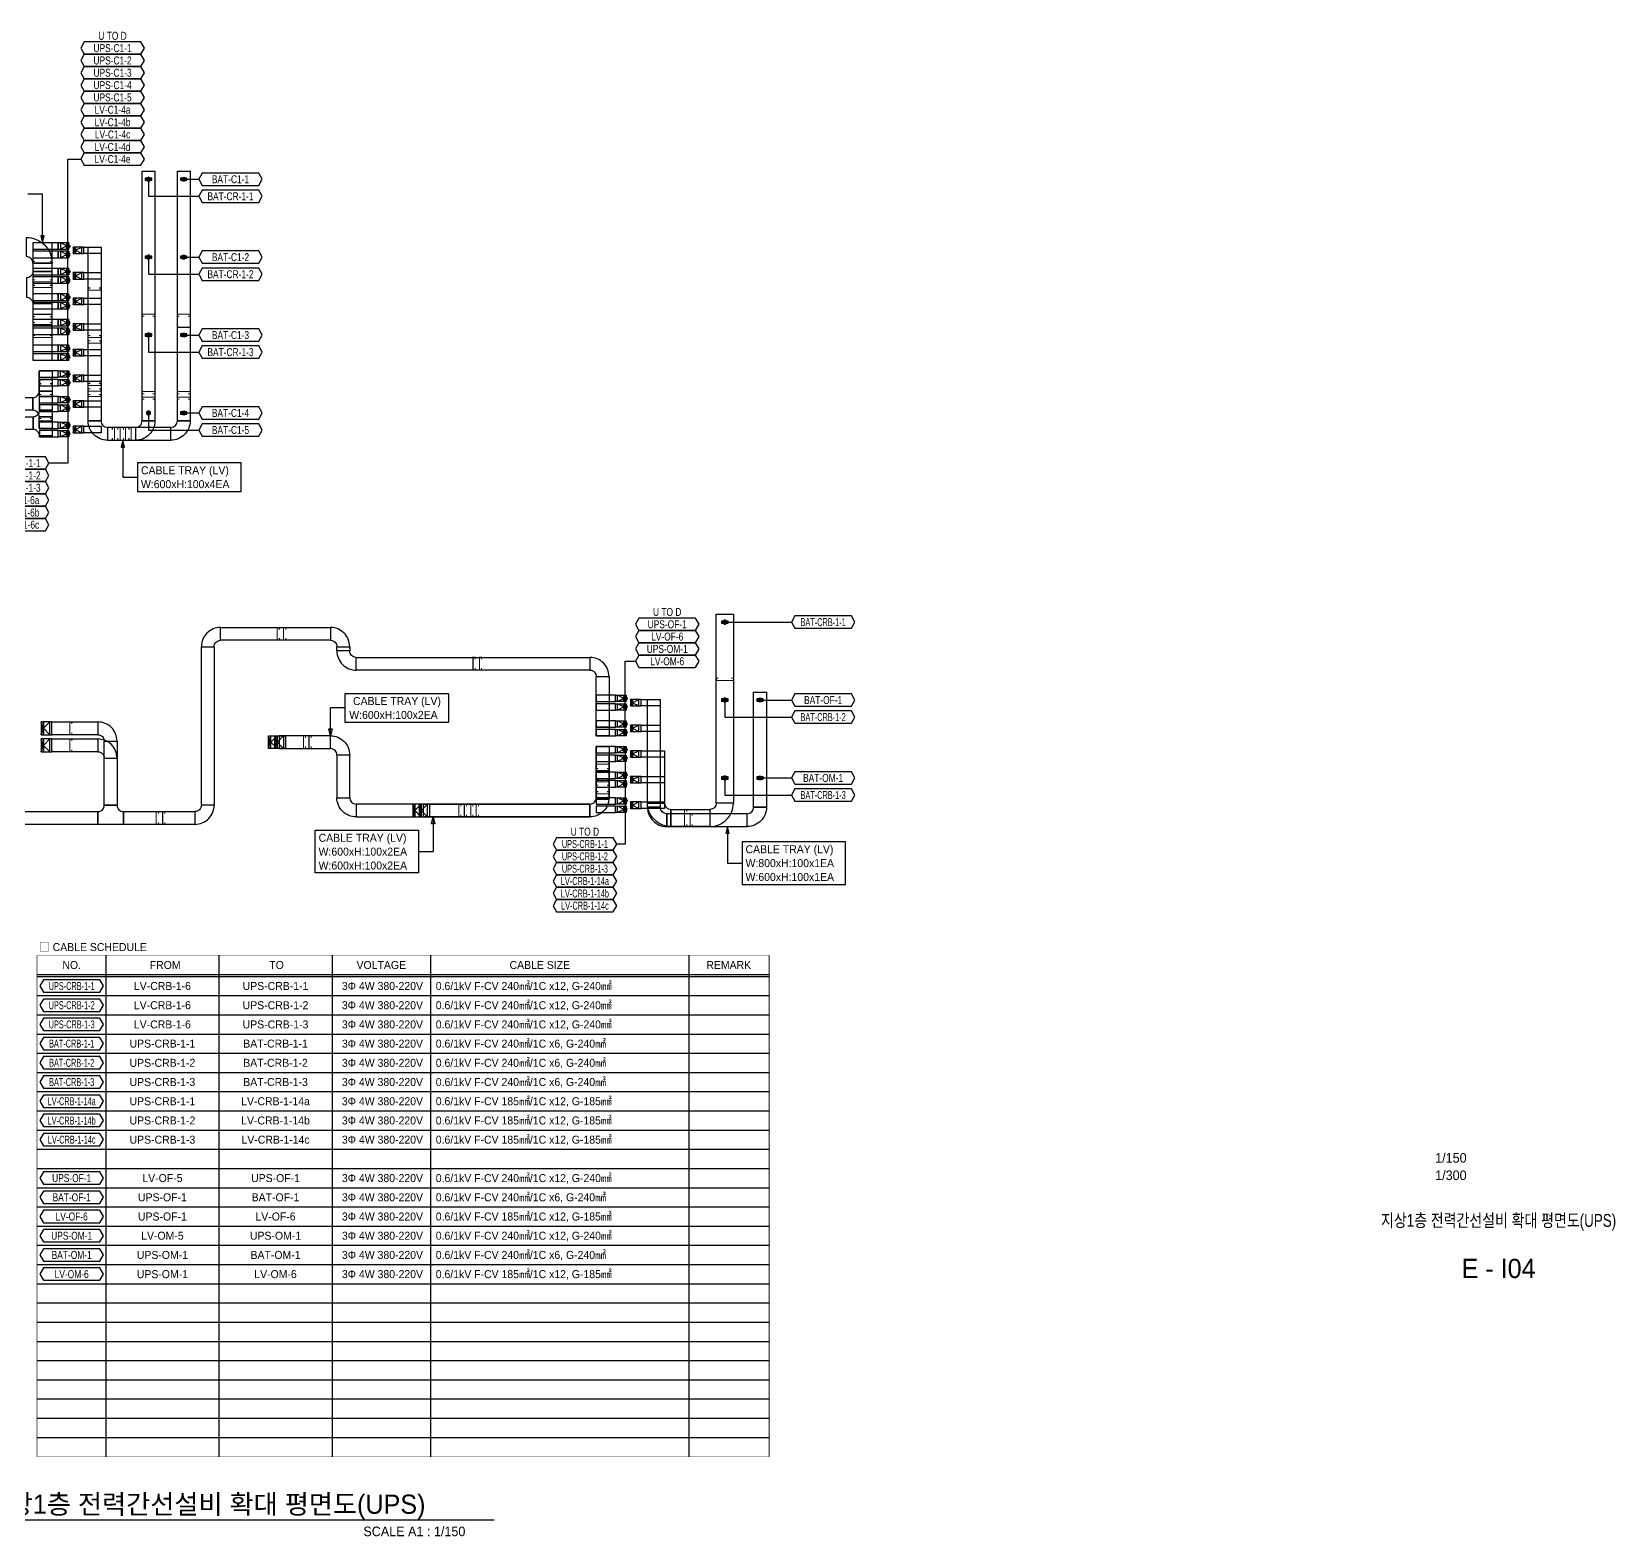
# Model space of a CAD drawing. Header units: millimetres. Extents: x 31670 to 374393, y -351975 to 839589.
# Drawn here: x 300201 to 374393, y -351606 to -281111 of the extents above; entities that cross this region are included whole.
import ezdxf
from ezdxf.enums import TextEntityAlignment as Align

# ---------------------------------------------------------------- set-up
doc = ezdxf.new("R2010")
doc.units = ezdxf.units.MM
doc.header["$LTSCALE"] = 150
doc.set_wipeout_variables(frame=1)
for name, color, linetype in [('-----26 Electrical Cable Tray_HV_N', 30, 'Continuous'), ('-----26 Electrical Cable Tray_HV_발전기 B', 103, 'Continuous'), ('-----26 Electrical Cable Tray_LV_UPS1', 6, 'Continuous'), ('-----26 Electrical Cable Tray_LV_UPS2', 2, 'Continuous'), ('-----26 Electrical Cable Tray_LV_UPSBAT', 11, 'Continuous'), ('-----29 Cable Schedule', 1, 'Continuous'), ('-----29 Indicator', 1, 'Continuous'), ('-----29 주기', 1, 'Continuous'), ('-----30 Text', 2, 'Continuous'), ('-----41 Drawing Title', 2, 'Continuous'), ('-----42 Drawing Number', 2, 'Continuous'), ('-----43 Drawing Scale', 3, 'Continuous'), ('-----99 Cable Schedule', 2, 'Continuous')]:
    doc.layers.add(name, color=color, linetype=linetype)
doc.styles.add('ELEC', font='Dotum.ttf')

# ---------------------------------------------------------------- blocks, each defined once
blk = doc.blocks.new('A$550585017316')
at = {"color": 0}
for p, q in [((400, 300), (0, 300)), ((0, 300), (0, 0)), ((0, 0), (400, 0)), ((500, 300), (400, 300)), ((400, 0), (500, 0)), ((500, 0), (500, 300))]:
    blk.add_line(p, q, dxfattribs=at)
at = {"color": 8}
for p, q in [((100, 0), (0, 300)), ((0, 0), (100, 300)), ((100, 150), (400, 300)), ((100, 300), (100, 0)), ((100, 150), (400, 0)), ((400, 0), (400, 300))]:
    blk.add_line(p, q, dxfattribs=at)
blk = doc.blocks.new('A$C9a0ab699')
h = blk.add_hatch(color=0)
edge = h.paths.add_edge_path()
edge.add_arc((64, 64), 64, -360, 0, ccw=False)
at = {"color": 0}
blk.add_circle((64, 64), 64, dxfattribs=at)
blk = doc.blocks.new('A$495596483691')
at = {"color": 0}
for p, q in [((100, 600), (0, 600)), ((0, 600), (0, 0)), ((0, 0), (100, 0)), ((500, 600), (100, 600)), ((100, 0), (500, 0)), ((500, 0), (500, 600))]:
    blk.add_line(p, q, dxfattribs=at)
at = {"color": 8}
for p, q in [((400, 300), (100, 600)), ((100, 600), (100, 0)), ((400, 300), (100, 0)), ((400, 0), (400, 600)), ((400, 600), (500, 0)), ((500, 600), (400, 0))]:
    blk.add_line(p, q, dxfattribs=at)

msp = doc.modelspace()

# ---------------------------------------------------------------- linework, layer by layer
at = {"layer": '-----26 Electrical Cable Tray_HV_N', "color": 1}
for p, q in [((314885, -312797, 0), (314200, -312797, 0)), ((318329, -319528, 0), (319014, -319528, 0))]:
    msp.add_line(p, q, dxfattribs=at)
at = {"layer": '-----26 Electrical Cable Tray_HV_N', "color": 1, "elevation": 0}
for points in [[(300704, -291000), (300784, -290680), (300624, -290680), (300704, -291000), (300704, -288719), (300015, -288719)], [(304477, -300250), (304397, -300570), (304557, -300570), (304477, -300250), (304477, -301985), (305162, -301985)], [(314200, -314100), (314120, -313780), (314280, -313780), (314200, -314100), (314200, -312797)], [(319014, -317900), (319094, -318220), (318934, -318220), (319014, -317900), (319014, -319528)], [(332800, -318350), (332720, -318670), (332880, -318670), (332800, -318350), (332800, -320065), (333485, -320065)]]:
    msp.add_lwpolyline(points, dxfattribs=at)
for points in [[(305162, -301310), (305162, -302660), (310008, -302660), (310008, -301310)], [(319731, -312122), (319731, -313472), (314885, -313472), (314885, -312122)], [(313483, -320528), (313483, -318528), (318329, -318528), (318329, -320528)], [(333485, -319065), (333485, -321065), (338331, -321065), (338331, -319065)]]:
    msp.add_lwpolyline(points, close=True, dxfattribs=at)
at = {"layer": '-----26 Electrical Cable Tray_LV_UPS1', "elevation": 0}
for points in [[(300254, -292350), (301154, -292350), (301154, -291000), (300254, -291000)], [(300254, -291700), (301449, -291700), (301449, -291400), (300254, -291400)], [(300254, -292900), (301449, -292900), (301449, -292600), (300254, -292600)], [(300254, -294100), (301449, -294100), (301449, -293800), (300254, -293800)], [(300254, -296500), (301154, -296500), (301154, -293850), (300254, -293850)], [(300254, -296500), (301154, -296500), (301154, -293850), (300254, -293850)], [(300254, -295300), (301449, -295300), (301449, -295000), (300254, -295000)], [(300250, -296500), (301446, -296500), (301446, -296200), (300250, -296200)], [(301446, -297000), (300554, -297000), (300554, -297300), (301446, -297300)], [(301154, -297000), (301154, -297950), (300554, -297950), (300554, -297000)], [(291250, -298250), (300254, -298250), (300254, -298850), (291250, -298850)], [(291550, -298250), (300254, -298250), (300254, -298850), (291550, -298850)], [(301446, -298200), (300554, -298200), (300554, -298500), (301446, -298500)], [(301154, -299150), (301154, -299700), (300554, -299700), (300554, -299150)], [(301446, -299400), (300554, -299400), (300554, -299700), (301446, -299700)], [(309050, -309025), (314200, -309025), (314200, -309625), (309050, -309625)], [(314500, -310125), (314500, -309925), (315100, -309925), (315100, -310125)], [(315400, -310425), (326349, -310425), (326349, -311025), (315400, -311025)], [(327549, -312200), (326649, -312200), (326649, -312500), (327549, -312500)], [(301150, -313450), (303300, -313450), (303300, -314050), (301150, -314050)], [(327549, -313400), (326649, -313400), (326649, -313700), (327549, -313700)], [(304200, -314350), (304200, -317350), (303600, -317350), (303600, -314350)], [(327549, -314600), (326649, -314600), (326649, -314900), (327549, -314900)], [(327249, -314600), (327249, -317000), (326649, -317000), (326649, -314600)], [(327549, -315800), (326649, -315800), (326649, -316100), (327549, -316100)], [(327249, -315800), (327249, -317000), (326649, -317000), (326649, -315800)], [(318550, -317300), (326349, -317300), (326349, -317900), (318550, -317900)], [(318850, -317300), (326349, -317300), (326349, -317900), (318850, -317900)], [(327549, -317000), (326649, -317000), (326649, -317300), (327549, -317300)], [(304500, -317650), (307850, -317650), (307850, -318250), (304500, -318250)]]:
    msp.add_lwpolyline(points, close=True, dxfattribs=at)
at = {"layer": '-----26 Electrical Cable Tray_LV_UPS1', "ltscale": 7.5, "const_width": 50, "elevation": 0}
for points in [[(301054, -291877), (301154, -291877), (301154, -291977), (300254, -291977), (300254, -291877), (300354, -291877)], [(301054, -294477), (301154, -294477), (301154, -294577), (300254, -294577), (300254, -294477), (300354, -294477)], [(301054, -294737), (301154, -294737), (301154, -294837), (300254, -294837), (300254, -294737), (300354, -294737)], [(301054, -297602), (301154, -297602), (301154, -297702), (300554, -297702), (300554, -297602), (300654, -297602)], [(301054, -299238), (301154, -299238), (301154, -299338), (300554, -299338), (300554, -299238), (300654, -299238)], [(311803, -309525), (311803, -309625), (311703, -309625), (311703, -309025), (311803, -309025), (311803, -309125)], [(320975, -310925), (320975, -311025), (320875, -311025), (320875, -310425), (320975, -310425), (320975, -310525)], [(302083, -313950), (302083, -314050), (301983, -314050), (301983, -313450), (302083, -313450), (302083, -313550)], [(327149, -315635), (327249, -315635), (327249, -315735), (326649, -315735), (326649, -315635), (326749, -315635)], [(327149, -316718), (327249, -316718), (327249, -316818), (326649, -316818), (326649, -316718), (326749, -316718)], [(320310, -317800), (320310, -317900), (320210, -317900), (320210, -317300), (320310, -317300), (320310, -317400)], [(320570, -317800), (320570, -317900), (320470, -317900), (320470, -317300), (320570, -317300), (320570, -317400)], [(327149, -316978), (327249, -316978), (327249, -317078), (326649, -317078), (326649, -316978), (326749, -316978)], [(306138, -318150), (306138, -318250), (306038, -318250), (306038, -317650), (306138, -317650), (306138, -317750)]]:
    msp.add_lwpolyline(points, dxfattribs=at)
at = {"layer": '-----26 Electrical Cable Tray_LV_UPS1', "elevation": 0}
for points in [[(300254, -293850), (301154, -293850), (301154, -293850), (301154, -292350), (300254, -292350, -0.414214), (299954, -292650), (299954, -293550), (299954, -293550, -0.414214)], [(300254, -293850), (301154, -293850), (301154, -293850), (301154, -292350), (300254, -292350, -0.414214), (299954, -292650), (299954, -293550), (299954, -293550, -0.414214)], [(300554, -297950), (301154, -297950), (301154, -297950), (301154, -299150), (300554, -299150, 0.414214), (300254, -298850), (300254, -298250), (300254, -298250, 0.414214)], [(300554, -297950), (301154, -297950), (301154, -297950), (301154, -299150), (300554, -299150, 0.414214), (300254, -298850), (300254, -298250), (300254, -298250, 0.414214)], [(308750, -309925), (308750, -309925, -0.414214), (309050, -309625), (309050, -309625), (309050, -309025, 0.414214), (308150, -309925)], [(314200, -309625), (314200, -309625, -0.414214), (314500, -309925), (314500, -309925), (315100, -309925, 0.414214), (314200, -309025)], [(315400, -310425), (315400, -310425, -0.414214), (315100, -310125), (315100, -310125), (314500, -310125, 0.414214), (315400, -311025)], [(326349, -311025), (326349, -311025, -0.414214), (326649, -311325), (326649, -311325), (327249, -311325, 0.414214), (326349, -310425)], [(303300, -314050), (303300, -314050, -0.414214), (303600, -314350), (303600, -314350), (304200, -314350, 0.414214), (303300, -313450)], [(304500, -317650), (304500, -318250), (304500, -318250), (303300, -318250), (303300, -317650, 0.414214), (303600, -317350), (304200, -317350), (304200, -317350, 0.414214)], [(326349, -317300), (326349, -317300, 0.414214), (326649, -317000), (326649, -317000), (327249, -317000, -0.414214), (326349, -317900)], [(326349, -317300), (326349, -317300, 0.414214), (326649, -317000), (326649, -317000), (327249, -317000, -0.414214), (326349, -317900)]]:
    msp.add_lwpolyline(points, format="xyb", close=True, dxfattribs=at)
at = {"layer": '-----26 Electrical Cable Tray_LV_UPS1'}
for points in [[(308750, -309925), (308750, -317350), (308150, -317350), (308150, -309925)], [(327249, -311325), (327249, -313700), (326649, -313700), (326649, -311325)], [(293800, -317650), (303300, -317650), (303300, -318250), (293800, -318250)]]:
    msp.add_lwpolyline(points, close=True, dxfattribs=at)
msp.add_lwpolyline([(308150, -317350), (308150, -317350, -0.414214), (307850, -317650), (307850, -317650), (307850, -318250, 0.414214), (308750, -317350)], format="xyb", close=True, dxfattribs=at)
at = {"layer": '-----26 Electrical Cable Tray_LV_UPS2', "elevation": 0}
for points in [[(300254, -291950), (300254, -291950, 0.414214), (299954, -291650), (299954, -291650), (299954, -290750, -0.414214), (301154, -291950)], [(300254, -291950), (300254, -291950, 0.414214), (299954, -291650), (299954, -291650), (299954, -290750, -0.414214), (301154, -291950)], [(300567, -298850), (301167, -298850), (301167, -298850), (301167, -300050), (300567, -300050, 0.414214), (300267, -299750), (300267, -299150), (300267, -299150, 0.414214)], [(308750, -309925), (308750, -309925, -0.414214), (309050, -309625), (309050, -309625), (309050, -309025, 0.414214), (308150, -309925)], [(314200, -309625), (314200, -309625, -0.414214), (314500, -309925), (314500, -309925), (315100, -309925, 0.414214), (314200, -309025)], [(315400, -310425), (315400, -310425, -0.414214), (315100, -310125), (315100, -310125), (314500, -310125, 0.414214), (315400, -311025)], [(326349, -311025), (326349, -311025, -0.414214), (326649, -311325), (326649, -311325), (327249, -311325, 0.414214), (326349, -310425)], [(303300, -314850), (303300, -314850, -0.414214), (303600, -315150), (303600, -315150), (304200, -315150, 0.414214), (303300, -314250)], [(314500, -315000), (314500, -315000, 0.414214), (314200, -314700), (314200, -314700), (314200, -314100, -0.414214), (315100, -315000)], [(314500, -315000), (314500, -315000, 0.414214), (314200, -314700), (314200, -314700), (314200, -314100, -0.414214), (315100, -315000)], [(304500, -317650), (304500, -318250), (304500, -318250), (303300, -318250), (303300, -317650, 0.414214), (303600, -317350), (304200, -317350), (304200, -317350, 0.414214)], [(315100, -317000), (315100, -317000, 0.414214), (315400, -317300), (315400, -317300), (315400, -317900, -0.414214), (314500, -317000)], [(315100, -317000), (315100, -317000, 0.414214), (315400, -317300), (315400, -317300), (315400, -317900, -0.414214), (314500, -317000)], [(326349, -317300), (326349, -317300, 0.414214), (326649, -317000), (326649, -317000), (327249, -317000, -0.414214), (326349, -317900)], [(326349, -317300), (326349, -317300, 0.414214), (326649, -317000), (326649, -317000), (327249, -317000, -0.414214), (326349, -317900)]]:
    msp.add_lwpolyline(points, format="xyb", close=True, dxfattribs=at)
for points in [[(300254, -291300), (301449, -291300), (301449, -291000), (300254, -291000)], [(300254, -296500), (301154, -296500), (301154, -291950), (300254, -291950)], [(300254, -294350), (301154, -294350), (301154, -291950), (300254, -291950)], [(300254, -292500), (301449, -292500), (301449, -292200), (300254, -292200)], [(300254, -293700), (301449, -293700), (301449, -293400), (300254, -293400)], [(300254, -294900), (301449, -294900), (301449, -294600), (300254, -294600)], [(300250, -296100), (301446, -296100), (301446, -295800), (300250, -295800)], [(301446, -297400), (300567, -297400), (300567, -297700), (301446, -297700)], [(301167, -297400), (301167, -298850), (300567, -298850), (300567, -297400)], [(301446, -298600), (300567, -298600), (300567, -298900), (301446, -298900)], [(291250, -299150), (300267, -299150), (300267, -299750), (291250, -299750)], [(291550, -299150), (300267, -299150), (300267, -299750), (291550, -299750)], [(301446, -299800), (300567, -299800), (300567, -300100), (301446, -300100)], [(301167, -300050), (301167, -300100), (300567, -300100), (300567, -300050)], [(309050, -309025), (314200, -309025), (314200, -309625), (309050, -309625)], [(314500, -310125), (314500, -309925), (315100, -309925), (315100, -310125)], [(315400, -310425), (326349, -310425), (326349, -311025), (315400, -311025)], [(327549, -312600), (326649, -312600), (326649, -312900), (327549, -312900)], [(327549, -313800), (326649, -313800), (326649, -314100), (327549, -314100)], [(301150, -314250), (303300, -314250), (303300, -314850), (301150, -314850)], [(311800, -314700), (314200, -314700), (314200, -314100), (311800, -314100)], [(312100, -314700), (314200, -314700), (314200, -314100), (312100, -314100)], [(304200, -315150), (304200, -317350), (303600, -317350), (303600, -315150)], [(314500, -315000), (314500, -317000), (315100, -317000), (315100, -315000)], [(314500, -315000), (314500, -317000), (315100, -317000), (315100, -315000)], [(327549, -315000), (326649, -315000), (326649, -315300), (327549, -315300)], [(326649, -315000), (326649, -317000), (327249, -317000), (327249, -315000)], [(327549, -316200), (326649, -316200), (326649, -316500), (327549, -316500)], [(326649, -316200), (326649, -317000), (327249, -317000), (327249, -316200)], [(315400, -317900), (326349, -317900), (326349, -317300), (315400, -317300)], [(315400, -317900), (326349, -317900), (326349, -317300), (315400, -317300)], [(327549, -317400), (326649, -317400), (326649, -317700), (327549, -317700)], [(304500, -317650), (307850, -317650), (307850, -318250), (304500, -318250)]]:
    msp.add_lwpolyline(points, close=True, dxfattribs=at)
at = {"layer": '-----26 Electrical Cable Tray_LV_UPS2', "ltscale": 7.5, "const_width": 50, "elevation": 0}
for points in [[(301054, -292735), (301154, -292735), (301154, -292835), (300254, -292835), (300254, -292735), (300354, -292735)], [(301054, -292995), (301154, -292995), (301154, -293095), (300254, -293095), (300254, -292995), (300354, -292995)], [(301054, -295341), (301154, -295341), (301154, -295441), (300254, -295441), (300254, -295341), (300354, -295341)], [(301054, -298116), (301154, -298116), (301154, -298216), (300554, -298216), (300554, -298116), (300654, -298116)], [(312103, -309125), (312103, -309025), (312003, -309025), (312003, -309625), (312103, -309625), (312103, -309525)], [(321275, -310525), (321275, -310425), (321175, -310425), (321175, -311025), (321275, -311025), (321275, -310925)], [(302083, -314750), (302083, -314850), (301983, -314850), (301983, -314250), (302083, -314250), (302083, -314350)], [(313033, -314200), (313033, -314100), (312933, -314100), (312933, -314700), (313033, -314700), (313033, -314600)], [(313293, -314200), (313293, -314100), (313193, -314100), (313193, -314700), (313293, -314700), (313293, -314600)], [(326749, -315326), (326649, -315326), (326649, -315426), (327249, -315426), (327249, -315326), (327149, -315326)], [(326749, -316158), (326649, -316158), (326649, -316258), (327249, -316258), (327249, -316158), (327149, -316158)], [(326749, -316418), (326649, -316418), (326649, -316518), (327249, -316518), (327249, -316418), (327149, -316418)], [(320870, -317400), (320870, -317300), (320770, -317300), (320770, -317900), (320870, -317900), (320870, -317800)], [(321130, -317400), (321130, -317300), (321030, -317300), (321030, -317900), (321130, -317900), (321130, -317800)], [(306438, -317750), (306438, -317650), (306338, -317650), (306338, -318250), (306438, -318250), (306438, -318150)]]:
    msp.add_lwpolyline(points, dxfattribs=at)
at = {"layer": '-----26 Electrical Cable Tray_LV_UPS2'}
for points in [[(308750, -309925), (308750, -317350), (308150, -317350), (308150, -309925)], [(327249, -311325), (327249, -314100), (326649, -314100), (326649, -311325)], [(293800, -317650), (303300, -317650), (303300, -318250), (293800, -318250)]]:
    msp.add_lwpolyline(points, close=True, dxfattribs=at)
msp.add_lwpolyline([(308150, -317350), (308150, -317350, -0.414214), (307850, -317650), (307850, -317650), (307850, -318250, 0.414214), (308750, -317350)], format="xyb", close=True, dxfattribs=at)
at = {"layer": '-----26 Electrical Cable Tray_LV_UPSBAT'}
for p, q in [((305525, -288075, 0), (305825, -287975, 0)), ((305525, -287975, 0), (305825, -288075, 0)), ((307175, -288075), (307475, -287975)), ((307175, -287975), (307475, -288075)), ((305525, -291725), (305825, -291625)), ((305525, -291625), (305825, -291725)), ((307175, -291725), (307475, -291625)), ((307175, -291625), (307475, -291725)), ((305525, -295375), (305825, -295275)), ((305525, -295275), (305825, -295375)), ((307175, -295375), (307475, -295275)), ((307175, -295275), (307475, -295375)), ((307175, -299025), (307475, -298925)), ((307175, -298925), (307475, -299025)), ((332825, -308725), (332525, -308825)), ((332825, -308825), (332525, -308725)), ((332825, -312375), (332525, -312475)), ((332825, -312475), (332525, -312375)), ((334175, -312475), (334475, -312375)), ((334175, -312375), (334475, -312475)), ((332825, -316025), (332525, -316125)), ((332825, -316125), (332525, -316025)), ((334175, -316125), (334475, -316025)), ((334175, -316025), (334475, -316125))]:
    msp.add_line(p, q, dxfattribs=at)
at = {"layer": '-----26 Electrical Cable Tray_LV_UPSBAT', "elevation": 0}
for points in [[(305375, -299350), (305375, -287650), (305975, -287650), (305975, -299350)], [(307025, -299350), (307025, -287650), (307625, -287650), (307625, -299350)], [(305525, -287975), (305525, -288075), (305825, -288075), (305825, -287975)], [(307175, -287975), (307175, -288075), (307475, -288075), (307475, -287975)], [(302651, -291200), (303449, -291200), (303449, -291500), (302651, -291500)], [(302849, -299350), (302849, -291200), (303449, -291200), (303449, -299350)], [(302849, -299350), (302849, -291200), (303449, -291200), (303449, -299350)], [(305525, -291625), (305525, -291725), (305825, -291725), (305825, -291625)], [(307175, -291625), (307175, -291725), (307475, -291725), (307475, -291625)], [(302651, -292400), (303449, -292400), (303449, -292700), (302651, -292700)], [(302651, -293600), (303449, -293600), (303449, -293900), (302651, -293900)], [(302651, -294800), (303449, -294800), (303449, -295100), (302651, -295100)], [(305525, -295275), (305525, -295375), (305825, -295375), (305825, -295275)], [(307025, -299350), (307025, -294950), (307625, -294950), (307625, -299350)], [(307175, -295275), (307175, -295375), (307475, -295375), (307475, -295275)], [(302648, -296000), (303450, -296000), (303450, -296300), (302648, -296300)], [(302648, -297200), (303450, -297200), (303450, -297500), (302648, -297500)], [(302648, -298400), (303450, -298400), (303450, -298700), (302648, -298700)], [(307175, -298925), (307175, -299025), (307475, -299025), (307475, -298925)], [(302648, -299600), (303450, -299600), (303450, -299900), (302648, -299900)], [(303749, -300250), (306725, -300250), (306725, -299650), (303749, -299650)], [(303749, -300250), (306725, -300250), (306725, -299650), (303749, -299650)], [(303749, -300250), (305075, -300250), (305075, -299650), (303749, -299650)], [(303749, -300250), (305075, -300250), (305075, -299650), (303749, -299650)], [(333075, -308400), (333075, -317250), (332275, -317250), (332275, -308400)], [(332825, -308825), (332825, -308725), (332525, -308725), (332525, -308825)], [(334025, -317450), (334025, -312050), (334625, -312050), (334625, -317450)], [(328751, -312400), (329650, -312400), (329650, -312700), (328751, -312700)], [(329050, -317450), (329050, -312400), (329650, -312400), (329650, -317450)], [(332825, -312475), (332825, -312375), (332525, -312375), (332525, -312475)], [(334175, -312375), (334175, -312475), (334475, -312475), (334475, -312375)], [(328751, -313600), (329650, -313600), (329650, -313900), (328751, -313900)], [(328751, -314800), (329850, -314800), (329850, -315100), (328751, -315100)], [(329850, -314800), (329850, -317250), (329050, -317250), (329050, -314800)], [(328751, -316000), (329850, -316000), (329850, -316300), (328751, -316300)], [(332825, -316125), (332825, -316025), (332525, -316025), (332525, -316125)], [(334175, -316025), (334175, -316125), (334475, -316125), (334475, -316025)], [(328751, -317200), (329850, -317200), (329850, -317500), (328751, -317500)], [(333725, -317750), (329950, -317750), (329950, -318350), (333725, -318350)], [(331975, -318350), (330150, -318350), (330150, -317550), (331975, -317550)]]:
    msp.add_lwpolyline(points, close=True, dxfattribs=at)
at = {"layer": '-----26 Electrical Cable Tray_LV_UPSBAT', "ltscale": 7.5, "const_width": 50, "elevation": 0}
for points in [[(303349, -293121), (303449, -293121), (303449, -293221), (302849, -293221), (302849, -293121), (302949, -293121)], [(307125, -294445), (307025, -294445), (307025, -294345), (307625, -294345), (307625, -294445), (307525, -294445)], [(303349, -295341), (303449, -295341), (303449, -295441), (302849, -295441), (302849, -295341), (302949, -295341)], [(303349, -295601), (303449, -295601), (303449, -295701), (302849, -295701), (302849, -295601), (302949, -295601)], [(303350, -297588), (303450, -297588), (303450, -297688), (302850, -297688), (302850, -297588), (302950, -297588)], [(303350, -297848), (303450, -297848), (303450, -297948), (302850, -297948), (302850, -297848), (302950, -297848)], [(303350, -298108), (303450, -298108), (303450, -298208), (302850, -298208), (302850, -298108), (302950, -298108)], [(307125, -298074), (307025, -298074), (307025, -297974), (307625, -297974), (307625, -298074), (307525, -298074)], [(307125, -298333), (307025, -298333), (307025, -298233), (307625, -298233), (307625, -298333), (307525, -298333)], [(303981, -299750), (303981, -299650), (304081, -299650), (304081, -300250), (303981, -300250), (303981, -300150)], [(304241, -299750), (304241, -299650), (304341, -299650), (304341, -300250), (304241, -300250), (304241, -300150)], [(304501, -299750), (304501, -299650), (304601, -299650), (304601, -300250), (304501, -300250), (304501, -300150)], [(304761, -299750), (304761, -299650), (304861, -299650), (304861, -300250), (304761, -300250), (304761, -300150)], [(332975, -311405), (333075, -311405), (333075, -311505), (332275, -311505), (332275, -311405), (332375, -311405)], [(330890, -318250), (330890, -318350), (330790, -318350), (330790, -317550), (330890, -317550), (330890, -317650)], [(331150, -318250), (331150, -318350), (331050, -318350), (331050, -317750), (331150, -317750), (331150, -317850)]]:
    msp.add_lwpolyline(points, dxfattribs=at)
at = {"layer": '-----26 Electrical Cable Tray_LV_UPSBAT', "ltscale": 7.5, "const_width": 50}
for points in [[(305475, -294445), (305375, -294445), (305375, -294345), (305975, -294345), (305975, -294445), (305875, -294445)], [(305475, -298074), (305375, -298074), (305375, -297974), (305975, -297974), (305975, -298074), (305875, -298074)], [(305475, -298333), (305375, -298333), (305375, -298233), (305975, -298233), (305975, -298333), (305875, -298333)]]:
    msp.add_lwpolyline(points, dxfattribs=at)
at = {"layer": '-----26 Electrical Cable Tray_LV_UPSBAT', "elevation": 0}
for points in [[(303449, -299350), (303449, -299350, 0.414214), (303749, -299650), (303749, -299650), (303749, -300250, -0.414214), (302849, -299350)], [(303449, -299350), (303449, -299350, 0.414214), (303749, -299650), (303749, -299650), (303749, -300250, -0.414214), (302849, -299350)], [(303449, -299350), (303449, -299350, 0.414214), (303749, -299650), (303749, -299650), (303749, -300250, -0.414214), (302849, -299350)], [(303449, -299350), (303449, -299350, 0.414214), (303749, -299650), (303749, -299650), (303749, -300250, -0.414214), (302849, -299350)], [(305075, -299650), (305075, -299650, 0.414214), (305375, -299350), (305375, -299350), (305975, -299350, -0.414214), (305075, -300250)], [(305075, -299650), (305075, -299650, 0.414214), (305375, -299350), (305375, -299350), (305975, -299350, -0.414214), (305075, -300250)], [(306725, -299650), (306725, -299650, 0.414214), (307025, -299350), (307025, -299350), (307625, -299350, -0.414214), (306725, -300250)], [(306725, -299650), (306725, -299650, 0.414214), (307025, -299350), (307025, -299350), (307625, -299350, -0.414214), (306725, -300250)], [(329050, -317250), (329850, -317250, 0.414214), (330150, -317550), (330150, -318350, -0.414214)], [(329950, -317750), (329950, -317750, -0.414214), (329650, -317450), (329650, -317450), (329050, -317450, 0.414214), (329950, -318350)], [(333075, -317250), (332275, -317250, -0.414214), (331975, -317550), (331975, -318350, 0.414214)], [(333725, -317750), (333725, -317750, 0.414214), (334025, -317450), (334025, -317450), (334625, -317450, -0.414214), (333725, -318350)]]:
    msp.add_lwpolyline(points, format="xyb", close=True, dxfattribs=at)
at = {"layer": '-----29 Cable Schedule', "color": 3, "elevation": 0}
msp.add_lwpolyline([(300473, -324388), (334734, -324388), (334734, -347872), (300473, -347872)], close=True, dxfattribs=at)
at = {"layer": '-----29 주기', "elevation": 0}
for points in [[(302667, -281593), (302500, -281881), (302667, -282170), (305312, -282170), (305479, -281881), (305312, -281593)], [(302667, -282170), (302500, -282459), (302667, -282748), (305312, -282748), (305479, -282459), (305312, -282170)], [(302667, -282748), (302500, -283036), (302667, -283325), (305312, -283325), (305479, -283036), (305312, -282748)], [(302667, -283325), (302500, -283614), (302667, -283903), (305312, -283903), (305479, -283614), (305312, -283325)], [(302667, -283903), (302500, -284191), (302667, -284480), (305312, -284480), (305479, -284191), (305312, -283903)], [(302667, -284480), (302500, -284769), (302667, -285058), (305312, -285058), (305479, -284769), (305312, -284480)], [(302667, -285058), (302500, -285346), (302667, -285635), (305312, -285635), (305479, -285346), (305312, -285058)], [(302667, -285635), (302500, -285924), (302667, -286213), (305312, -286213), (305479, -285924), (305312, -285635)], [(302667, -286213), (302500, -286501), (302667, -286790), (305312, -286790), (305479, -286501), (305312, -286213)], [(302667, -286790), (302500, -287079), (302667, -287368), (305312, -287368), (305479, -287079), (305312, -286790)], [(308192, -287736), (308025, -288025), (308192, -288314), (310838, -288314), (311005, -288025), (310838, -287736)], [(308192, -288537), (308025, -288825), (308192, -289114), (310838, -289114), (311005, -288825), (310838, -288537)], [(308192, -291386), (308025, -291675), (308192, -291964), (310838, -291964), (311005, -291675), (310838, -291386)], [(308192, -292187), (308025, -292475), (308192, -292764), (310838, -292764), (311005, -292475), (310838, -292187)], [(308192, -295036), (308025, -295325), (308192, -295614), (310838, -295614), (311005, -295325), (310838, -295036)], [(308192, -295837), (308025, -296125), (308192, -296414), (310838, -296414), (311005, -296125), (310838, -295837)], [(308192, -298686), (308025, -298975), (308192, -299264), (310838, -299264), (311005, -298975), (310838, -298686)], [(308192, -299487), (308025, -299775), (308192, -300064), (310838, -300064), (311005, -299775), (310838, -299487)], [(298196, -301036), (298029, -301325), (298196, -301614), (300841, -301614), (301008, -301325), (300841, -301036)], [(298196, -301614), (298029, -301902), (298196, -302191), (300841, -302191), (301008, -301902), (300841, -301614)], [(298196, -302191), (298029, -302480), (298196, -302769), (300841, -302769), (301008, -302480), (300841, -302191)], [(298196, -302769), (298029, -303057), (298196, -303346), (300841, -303346), (301008, -303057), (300841, -302769)], [(298196, -303346), (298029, -303635), (298196, -303924), (300841, -303924), (301008, -303635), (300841, -303346)], [(298196, -303924), (298029, -304212), (298196, -304501), (300841, -304501), (301008, -304212), (300841, -303924)], [(328653, -308587), (328487, -308876), (328653, -309164), (331299, -309164), (331466, -308876), (331299, -308587)], [(335958, -308486), (335791, -308775), (335958, -309064), (338603, -309064), (338770, -308775), (338603, -308486)], [(328653, -309164), (328487, -309453), (328653, -309742), (331299, -309742), (331466, -309453), (331299, -309164)], [(328653, -309742), (328487, -310031), (328653, -310319), (331299, -310319), (331466, -310031), (331299, -309742)], [(328653, -310319), (328487, -310608), (328653, -310897), (331299, -310897), (331466, -310608), (331299, -310319)], [(335958, -312136), (335791, -312425), (335958, -312714), (338603, -312714), (338770, -312425), (338603, -312136)], [(335958, -312937), (335791, -313225), (335958, -313514), (338603, -313514), (338770, -313225), (338603, -312937)], [(335958, -315786), (335791, -316075), (335958, -316364), (338603, -316364), (338770, -316075), (338603, -315786)], [(335958, -316587), (335791, -316875), (335958, -317164), (338603, -317164), (338770, -316875), (338603, -316587)], [(324796, -318882), (324629, -319171), (324796, -319460), (327442, -319460), (327609, -319171), (327442, -318882)], [(324796, -319460), (324629, -319749), (324796, -320037), (327442, -320037), (327609, -319749), (327442, -319460)], [(324796, -320037), (324629, -320326), (324796, -320615), (327442, -320615), (327609, -320326), (327442, -320037)], [(324796, -320615), (324629, -320904), (324796, -321192), (327442, -321192), (327609, -320904), (327442, -320615)], [(324796, -321192), (324629, -321481), (324796, -321770), (327442, -321770), (327609, -321481), (327442, -321192)], [(324796, -321770), (324629, -322059), (324796, -322347), (327442, -322347), (327609, -322059), (327442, -321770)]]:
    msp.add_lwpolyline(points, close=True, dxfattribs=at)
at = {"layer": '-----41 Drawing Title', "color": 7}
msp.add_line((321861, -350850), (297039, -350850), dxfattribs=at)
at = {"layer": '-----99 Cable Schedule', "color": 1, "elevation": 0}
for points in [[(301899, -296351), (301899, -287079), (302500, -287079)], [(305675, -288025), (305675, -288825), (308025, -288825)], [(307325, -288025), (308025, -288025)], [(305675, -291675), (305675, -292475), (308025, -292475)], [(307325, -291675), (308025, -291675)], [(305675, -295325), (305675, -296125), (308025, -296125)], [(307325, -295325), (308025, -295325)], [(301896, -297159), (301896, -301325), (301008, -301325)], [(305675, -298975), (305675, -299775), (308025, -299775)], [(307325, -298975), (308025, -298975)], [(332675, -308775), (335791, -308775)], [(328002, -313941), (328002, -310608), (328487, -310608)], [(332675, -312425), (332675, -313225), (335791, -313225)], [(334325, -312425), (335791, -312425)], [(327999, -314750), (327999, -319171), (327609, -319171)], [(332675, -316075), (332675, -316875), (335791, -316875)], [(334325, -316075), (335791, -316075)]]:
    msp.add_lwpolyline(points, dxfattribs=at)

# ---------------------------------------------------------------- block references
at = {"layer": '-----26 Electrical Cable Tray_LV_UPS1', "rotation": 180}
for name, p in [('A$550585017316', (301949, -291400)), ('A$550585017316', (301949, -292600)), ('A$550585017316', (301949, -293800)), ('A$550585017316', (301949, -295000)), ('A$550585017316', (301946, -296200)), ('A$495596483691', (301150, -313450)), ('A$495596483691', (318550, -317300, 0)), ('A$495596483691', (318850, -317300, 0))]:
    msp.add_blockref(name, p, dxfattribs=at)
at = {"layer": '-----26 Electrical Cable Tray_LV_UPS1', "xscale": -1}
for p in [(301946, -297300), (301946, -298500), (301946, -299700), (328049, -312500), (328049, -313700), (328049, -314900), (328049, -316100), (328049, -317300)]:
    msp.add_blockref('A$550585017316', p, dxfattribs=at)
at = {"layer": '-----26 Electrical Cable Tray_LV_UPS2', "rotation": 180}
for name, p in [('A$550585017316', (301949, -291000)), ('A$550585017316', (301949, -292200)), ('A$550585017316', (301949, -293400)), ('A$550585017316', (301949, -294600)), ('A$550585017316', (301946, -295800)), ('A$495596483691', (301150, -314250))]:
    msp.add_blockref(name, p, dxfattribs=at)
at = {"layer": '-----26 Electrical Cable Tray_LV_UPS2', "xscale": -1}
for name, p in [('A$550585017316', (301946, -297700)), ('A$550585017316', (301946, -298900)), ('A$550585017316', (301946, -300100)), ('A$550585017316', (328049, -312900)), ('A$550585017316', (328049, -314100)), ('A$495596483691', (311800, -314700, 0)), ('A$495596483691', (312100, -314700, 0)), ('A$550585017316', (328049, -315300)), ('A$550585017316', (328049, -316500)), ('A$550585017316', (328049, -317700))]:
    msp.add_blockref(name, p, dxfattribs=at)
at = {"layer": '-----26 Electrical Cable Tray_LV_UPSBAT'}
for p in [(302151, -291500), (302151, -292700), (302151, -293900), (302151, -295100), (302148, -296300), (302148, -297500), (302148, -298700), (302148, -299900), (328251, -312700), (328251, -313900), (328251, -315100), (328251, -316300), (328251, -317500)]:
    msp.add_blockref('A$550585017316', p, dxfattribs=at)
at = {"layer": '-----99 Cable Schedule', "color": 1, "xscale": -1.5, "yscale": 1.5, "zscale": 1.5}
for p in [(305771, -288121, 0), (301995, -291655), (305771, -291771), (301995, -292855), (301992, -294055), (301995, -294855), (301995, -295246), (305771, -295421), (301992, -296055), (301992, -296446), (301992, -298846), (305771, -299071), (301992, -300046), (332771, -308871), (332771, -312521), (332771, -316171), (328095, -316437), (328095, -317637)]:
    msp.add_blockref('A$C9a0ab699', p, dxfattribs=at)
at = {"layer": '-----99 Cable Schedule', "color": 1, "xscale": 1.5, "yscale": 1.5, "zscale": 1.5}
for p, rotation in [((307421, -288121), 90.00000000000001), ((301992, -291063), 180), ((301992, -292263), 180), ((307421, -291771), 90.00000000000001), ((301992, -293463), 180), ((307421, -295421), 90.00000000000001), ((301995, -297063), 180), ((301995, -297454), 180), ((301992, -298254), 180), ((307421, -299071), 90.00000000000001), ((301995, -299454), 180), ((328098, -312254), 180), ((334421, -312521), 90.00000000000001), ((328098, -312645), 180), ((328098, -313454), 180), ((328098, -313845), 180), ((328098, -314654), 180), ((328098, -315045), 180), ((328095, -315845), 180), ((334421, -316171), 90.00000000000001), ((328098, -317045), 180)]:
    msp.add_blockref('A$C9a0ab699', p, dxfattribs=dict(at, rotation=rotation))

# ---------------------------------------------------------------- texts
at = {"layer": '-----26 Electrical Cable Tray_LV_UPS1', "style": 'ELEC'}
for s, p in [('CABLE TRAY (LV)', (313643, -318878, 0)), ('W:600xH:100x2EA', (313643, -319528, 0))]:
    msp.add_text(s, height=375, dxfattribs=at).set_placement(p, align=Align.MIDDLE_LEFT)
at = {"layer": '-----26 Electrical Cable Tray_LV_UPS2', "style": 'ELEC'}
for s, p in [('CABLE TRAY (LV)', (315257, -312472, 0)), ('W:600xH:100x2EA', (315079, -313122, 0)), ('W:600xH:100x2EA', (313643, -320178, 0))]:
    msp.add_text(s, height=375, dxfattribs=at).set_placement(p, align=Align.MIDDLE_LEFT)
at = {"layer": '-----26 Electrical Cable Tray_LV_UPSBAT', "style": 'ELEC'}
for s, p in [('CABLE TRAY (LV)', (305322, -301660, 0)), ('W:600xH:100x4EA', (305322, -302310, 0)), ('CABLE TRAY (LV)', (333645, -319415)), ('W:800xH:100x1EA', (333645, -320065)), ('W:600xH:100x1EA', (333645, -320715))]:
    msp.add_text(s, height=375, dxfattribs=at).set_placement(p, align=Align.MIDDLE_LEFT)
at = {"layer": '-----30 Text', "linetype": 'Continuous', "style": 'ELEC'}
for s, width, p in [('U TO D', 0.8, (303990, -281304)), ('UPS-C1-1', 0.8, (303990, -281881)), ('UPS-C1-2', 0.8, (303990, -282459)), ('UPS-C1-3', 0.8, (303990, -283036)), ('UPS-C1-4', 0.8, (303990, -283614)), ('UPS-C1-5', 0.8, (303990, -284191)), ('LV-C1-4a', 0.8, (303990, -284769)), ('LV-C1-4b', 0.8, (303990, -285346)), ('LV-C1-4d', 0.8, (303990, -286501)), ('LV-C1-4c', 0.8, (303990, -285924)), ('LV-C1-4e', 0.8, (303990, -287079)), ('BAT-C1-1', 0.8, (309515, -288025)), ('BAT-CR-1-1', 0.8, (309515, -288825, 0)), ('BAT-C1-2', 0.8, (309515, -291675)), ('BAT-CR-1-2', 0.8, (309515, -292475, 0)), ('BAT-C1-3', 0.8, (309515, -295325)), ('BAT-CR-1-3', 0.8, (309515, -296125, 0)), ('BAT-C1-4', 0.8, (309515, -298975)), ('BAT-C1-5', 0.8, (309515, -299775)), ('UPS-CR-1-1', 0.8, (299518, -301325, 0)), ('UPS-CR-1-2', 0.8, (299518, -301902, 0)), ('UPS-CR-1-3', 0.8, (299518, -302480, 0)), ('LV-CR-1-6a', 0.8, (299518, -303057, 0)), ('LV-CR-1-6b', 0.8, (299518, -303635, 0)), ('LV-CR-1-6c', 0.8, (299518, -304212, 0)), ('BAT-CRB-1-1', 0.6, (337280, -308775)), ('UPS-OF-1', 0.8, (329976, -308876)), ('LV-OF-6', 0.8, (329976, -309453)), ('UPS-OM-1', 0.8, (329976, -310031)), ('LV-OM-6', 0.8, (329976, -310608)), ('BAT-OF-1', 0.8, (337280, -312425, 0)), ('BAT-CRB-1-2', 0.6, (337280, -313225)), ('BAT-OM-1', 0.8, (337280, -316075, 0)), ('BAT-CRB-1-3', 0.6, (337280, -316875)), ('UPS-CRB-1-1', 0.6, (326119, -319171)), ('UPS-CRB-1-2', 0.6, (326119, -319749)), ('UPS-CRB-1-3', 0.6, (326119, -320326)), ('LV-CRB-1-14a', 0.6, (326119, -320904)), ('LV-CRB-1-14b', 0.6, (326119, -321481)), ('LV-CRB-1-14c', 0.6, (326119, -322059))]:
    msp.add_text(s, height=375, dxfattribs=dict(at, width=width)).set_placement(p, align=Align.MIDDLE)
at = {"layer": '-----41 Drawing Title', "style": 'ELEC', "width": 0.8}
msp.add_text('지상1층 전력간선설비 확대 평면도(UPS)', height=600, dxfattribs=at).set_placement((368925, -336805), align=Align.MIDDLE_CENTER)
at = {"layer": '-----41 Drawing Title', "color": 2, "style": 'ELEC'}
msp.add_text('지상1층 전력간선설비 확대 평면도(UPS)', height=900, dxfattribs=at).set_placement((297998, -350550))
at = {"layer": '-----41 Drawing Title', "style": 'ELEC'}
msp.add_text('SCALE A1 : 1/150', height=450, dxfattribs=at).set_placement((320519, -351600), align=Align.RIGHT)
at = {"layer": '-----42 Drawing Number', "style": 'ELEC'}
msp.add_text('E - I04', height=900, dxfattribs=at).set_placement((368925, -339055), align=Align.MIDDLE_CENTER)
at = {"layer": '-----43 Drawing Scale', "style": 'ELEC'}
for s, p in [('1/150', (366690, -333875)), ('1/300', (366690, -334690))]:
    msp.add_text(s, height=450, dxfattribs=at).set_placement(p, align=Align.MIDDLE_CENTER)
at = {"layer": '-----99 Cable Schedule', "style": 'ELEC', "width": 0.8}
for p in [(329976, -308298), (326119, -318594)]:
    msp.add_text('U TO D', height=375, dxfattribs=at).set_placement(p, align=Align.MIDDLE)

# ---------------------------------------------------------------- next in the draw order: wipeouts: each hides what was drawn before it
at = {"color": 3}
msp.add_wipeout([(300473, -324388), (334734, -324388), (334734, -347872), (300473, -347872)], dxfattribs=at).dxf.layer = '-----26 Electrical Cable Tray_HV_발전기 B'

# ---------------------------------------------------------------- next in the draw order: linework, layer by layer
at = {"layer": '-----29 Cable Schedule'}
for p, q in [((303677, -324388), (303677, -325372)), ((308976, -324388), (308976, -325372)), ((314275, -324388), (314275, -325372)), ((318888, -324388), (318888, -325372)), ((330984, -324388), (330984, -325372))]:
    msp.add_line(p, q, dxfattribs=at)
at = {"layer": '-----29 Cable Schedule', "color": 3}
for p, q in [((300473, -325288), (334734, -325288)), ((300473, -325372), (334734, -325372))]:
    msp.add_line(p, q, dxfattribs=at)
at = {"layer": '-----29 Cable Schedule', "color": 1}
for p, q in [((303677, -325372), (303677, -347872)), ((308976, -325372), (308976, -347872)), ((314275, -325372), (314275, -347872)), ((318888, -325372), (318888, -347872)), ((330984, -325372), (330984, -347872)), ((300473, -326272), (334734, -326272)), ((300473, -327172), (334734, -327172)), ((300473, -328072), (334734, -328072)), ((300473, -328972), (334734, -328972)), ((300473, -329872), (334734, -329872)), ((300473, -330772), (334734, -330772)), ((300473, -331672), (334734, -331672)), ((300473, -332572), (334734, -332572)), ((300473, -333472), (334734, -333472)), ((300473, -334372), (334734, -334372)), ((300473, -335272), (334734, -335272)), ((300473, -336172), (334734, -336172)), ((300473, -337072), (334734, -337072)), ((300473, -337972), (334734, -337972)), ((300473, -338872), (334734, -338872)), ((300473, -339772), (334734, -339772)), ((300473, -340672), (334734, -340672)), ((300473, -341572), (334734, -341572)), ((300473, -342472), (334734, -342472)), ((300473, -343372), (334734, -343372)), ((300473, -344272), (334734, -344272)), ((300473, -345172), (334734, -345172)), ((300473, -346072), (334734, -346072)), ((300473, -346972), (334734, -346972))]:
    msp.add_line(p, q, dxfattribs=at)
at = {"layer": '-----29 주기', "elevation": 0}
for points in [[(300752, -325533), (300585, -325822), (300752, -326111), (303398, -326111), (303564, -325822), (303398, -325533)], [(300752, -326433), (300585, -326722), (300752, -327011), (303398, -327011), (303564, -326722), (303398, -326433)], [(300752, -327333), (300585, -327622), (300752, -327911), (303398, -327911), (303564, -327622), (303398, -327333)], [(300752, -328233), (300585, -328522), (300752, -328811), (303398, -328811), (303564, -328522), (303398, -328233)], [(300752, -329133), (300585, -329422), (300752, -329711), (303398, -329711), (303564, -329422), (303398, -329133)], [(300752, -330033), (300585, -330322), (300752, -330611), (303398, -330611), (303564, -330322), (303398, -330033)], [(300752, -330933), (300585, -331222), (300752, -331511), (303398, -331511), (303564, -331222), (303398, -330933)], [(300752, -331833), (300585, -332122), (300752, -332411), (303398, -332411), (303564, -332122), (303398, -331833)], [(300752, -332733), (300585, -333022), (300752, -333311), (303398, -333311), (303564, -333022), (303398, -332733)], [(300752, -334533), (300585, -334822), (300752, -335111), (303398, -335111), (303564, -334822), (303398, -334533)], [(300752, -335433), (300585, -335722), (300752, -336011), (303398, -336011), (303564, -335722), (303398, -335433)], [(300752, -336333), (300585, -336622), (300752, -336911), (303398, -336911), (303564, -336622), (303398, -336333)], [(300752, -337233), (300585, -337522), (300752, -337811), (303398, -337811), (303564, -337522), (303398, -337233)], [(300752, -338133), (300585, -338422), (300752, -338711), (303398, -338711), (303564, -338422), (303398, -338133)], [(300752, -339033), (300585, -339322), (300752, -339611), (303398, -339611), (303564, -339322), (303398, -339033)]]:
    msp.add_lwpolyline(points, close=True, dxfattribs=at)

# ---------------------------------------------------------------- next in the draw order: texts
at = {"layer": '-----29 Indicator', "color": 2, "linetype": 'Continuous', "style": 'ELEC'}
msp.add_text('□ CABLE SCHEDULE', height=375, dxfattribs=at).set_placement((300535, -323998), align=Align.MIDDLE_LEFT)
at = {"layer": '-----30 Text', "style": 'ELEC'}
msp.add_text('NO.', height=375, dxfattribs=at).set_placement((302075, -324838), align=Align.MIDDLE)
for s, p in [('FROM', (306455, -324838)), ('TO', (311673, -324838)), ('VOLTAGE', (316580, -324838)), ('CABLE SIZE', (324008, -324838)), ('REMARK', (332859, -324838)), ('LV-CRB-1-6', (306326, -325822)), ('UPS-CRB-1-1', (311625, -325822)), ('3Φ 4W 380-220V', (316634, -325822)), ('LV-CRB-1-6', (306326, -326722)), ('UPS-CRB-1-2', (311625, -326722)), ('3Φ 4W 380-220V', (316634, -326722)), ('LV-CRB-1-6', (306326, -327622)), ('UPS-CRB-1-3', (311625, -327622)), ('3Φ 4W 380-220V', (316634, -327622)), ('UPS-CRB-1-1', (306326, -328522)), ('BAT-CRB-1-1', (311625, -328522)), ('3Φ 4W 380-220V', (316634, -328522)), ('UPS-CRB-1-2', (306326, -329422)), ('BAT-CRB-1-2', (311625, -329422)), ('3Φ 4W 380-220V', (316634, -329422)), ('UPS-CRB-1-3', (306326, -330322)), ('BAT-CRB-1-3', (311625, -330322)), ('3Φ 4W 380-220V', (316634, -330322)), ('UPS-CRB-1-1', (306326, -331222)), ('LV-CRB-1-14a', (311625, -331222)), ('3Φ 4W 380-220V', (316634, -331222)), ('UPS-CRB-1-2', (306326, -332122)), ('LV-CRB-1-14b', (311625, -332122)), ('3Φ 4W 380-220V', (316634, -332122)), ('UPS-CRB-1-3', (306326, -333022)), ('LV-CRB-1-14c', (311625, -333022)), ('3Φ 4W 380-220V', (316634, -333022)), ('LV-OF-5', (306326, -334822)), ('UPS-OF-1', (311625, -334822)), ('3Φ 4W 380-220V', (316634, -334822)), ('UPS-OF-1', (306326, -335722)), ('BAT-OF-1', (311625, -335722)), ('3Φ 4W 380-220V', (316634, -335722)), ('UPS-OF-1', (306326, -336622)), ('LV-OF-6', (311625, -336622)), ('3Φ 4W 380-220V', (316634, -336622)), ('LV-OM-5', (306326, -337522)), ('UPS-OM-1', (311625, -337522)), ('3Φ 4W 380-220V', (316634, -337522)), ('UPS-OM-1', (306326, -338422)), ('BAT-OM-1', (311625, -338422)), ('3Φ 4W 380-220V', (316634, -338422)), ('UPS-OM-1', (306326, -339322)), ('LV-OM-6', (311625, -339322)), ('3Φ 4W 380-220V', (316634, -339322))]:
    msp.add_text(s, height=375, dxfattribs=at).set_placement(p, align=Align.MIDDLE_CENTER)
at = {"layer": '-----30 Text', "linetype": 'Continuous', "style": 'ELEC'}
for s, width, p in [('UPS-CRB-1-1', 0.6, (302075, -325822)), ('UPS-CRB-1-2', 0.6, (302075, -326722)), ('UPS-CRB-1-3', 0.6, (302075, -327622)), ('BAT-CRB-1-1', 0.6, (302075, -328522)), ('BAT-CRB-1-2', 0.6, (302075, -329422)), ('BAT-CRB-1-3', 0.6, (302075, -330322)), ('LV-CRB-1-14a', 0.6, (302075, -331222)), ('LV-CRB-1-14b', 0.6, (302075, -332122)), ('LV-CRB-1-14c', 0.6, (302075, -333022)), ('UPS-OF-1', 0.8, (302075, -334822)), ('BAT-OF-1', 0.8, (302075, -335722)), ('LV-OF-6', 0.8, (302075, -336622)), ('UPS-OM-1', 0.8, (302075, -337522)), ('BAT-OM-1', 0.8, (302075, -338422)), ('LV-OM-6', 0.8, (302075, -339322))]:
    msp.add_text(s, height=375, dxfattribs=dict(at, width=width)).set_placement(p, align=Align.MIDDLE)
at = {"layer": '-----30 Text', "style": 'ELEC'}
for s, p in [('0.6/1kV F-CV 240㎟/1C x12, G-240㎟', (319132, -325822)), ('0.6/1kV F-CV 240㎟/1C x12, G-240㎟', (319132, -326722)), ('0.6/1kV F-CV 240㎟/1C x12, G-240㎟', (319132, -327622)), ('0.6/1kV F-CV 240㎟/1C x6, G-240㎟', (319132, -328522)), ('0.6/1kV F-CV 240㎟/1C x6, G-240㎟', (319132, -329422)), ('0.6/1kV F-CV 240㎟/1C x6, G-240㎟', (319132, -330322)), ('0.6/1kV F-CV 185㎟/1C x12, G-185㎟', (319132, -331222)), ('0.6/1kV F-CV 185㎟/1C x12, G-185㎟', (319132, -332122)), ('0.6/1kV F-CV 185㎟/1C x12, G-185㎟', (319132, -333022)), ('0.6/1kV F-CV 240㎟/1C x12, G-240㎟', (319132, -334822)), ('0.6/1kV F-CV 240㎟/1C x6, G-240㎟', (319132, -335722)), ('0.6/1kV F-CV 185㎟/1C x12, G-185㎟', (319132, -336622)), ('0.6/1kV F-CV 240㎟/1C x12, G-240㎟', (319132, -337522)), ('0.6/1kV F-CV 240㎟/1C x6, G-240㎟', (319132, -338422)), ('0.6/1kV F-CV 185㎟/1C x12, G-185㎟', (319132, -339322))]:
    msp.add_text(s, height=375, dxfattribs=at).set_placement(p, align=Align.MIDDLE_LEFT)

doc.saveas('drawing.dxf')
